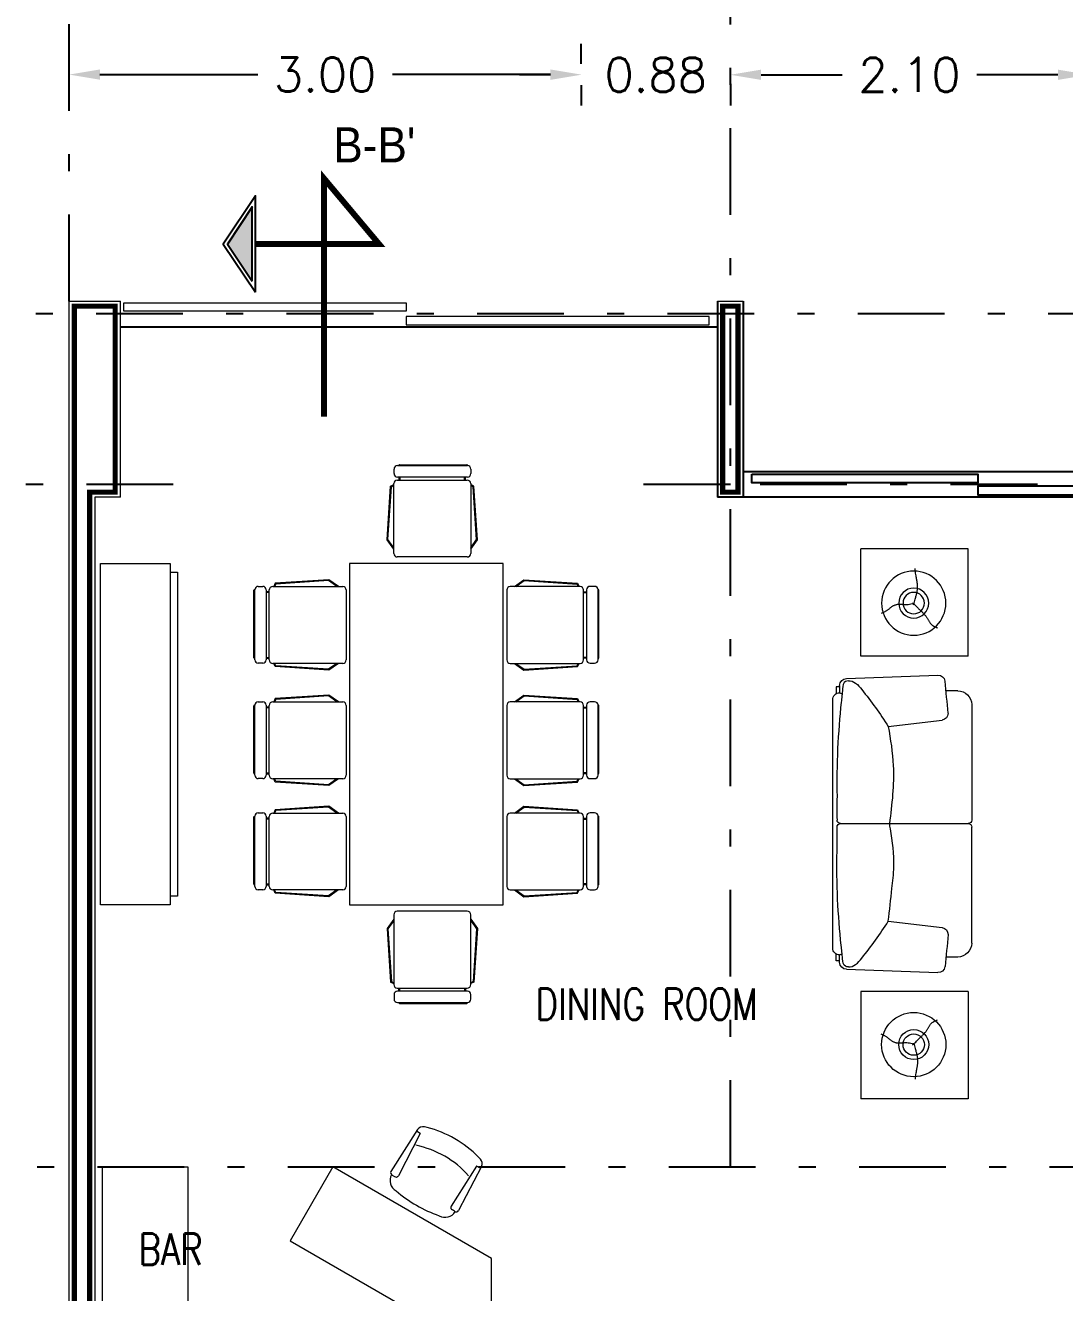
# Model space of a CAD drawing. Header units: millimetres. Extents: x 246.6 to 325.5, y -2 to 41.7.
# Drawn here: x 254.14 to 260.23, y 29.24 to 36.66 of the extents above; entities that cross this region are included whole.
import ezdxf

# ---------------------------------------------------------------- set-up
doc = ezdxf.new("R2010")
doc.units = ezdxf.units.MM
doc.header["$LTSCALE"] = 0.05
doc.header["$PDMODE"] = 35
doc.linetypes.add('DASHDOT', pattern=[25.399999999999995, 12.7, -6.349999999999998, 0, -6.349999999999998])
for name, color, linetype in [('Cancel_1', 163, 'Continuous'), ('EJES', 1, 'DASHDOT'), ('LINEAS', 9, 'Continuous'), ('muro', 7, 'Continuous')]:
    doc.layers.add(name, color=color, linetype=linetype)
for name, color, linetype, lineweight in [('CORTES', 4, 'Continuous', 18), ('MUEBLES', 175, 'Continuous', 13), ('MUROS', 7, 'Continuous', 18)]:
    doc.layers.add(name, color=color, linetype=linetype, lineweight=lineweight)
doc.styles.add('ROMANS', font='romans.shx', dxfattribs={"height": 0.2})
doc.styles.get("Standard").update_dxf_attribs({"font": 'arial.ttf'})
doc.dimstyles.get("Standard").update_dxf_attribs({"dimtxt": 0.2, "dimasz": 0.18, "dimexe": 0.18, "dimexo": 0.0625, "dimgap": 0.09, "dimtad": 0, "dimtih": 1, "dimtoh": 1, "dimzin": 0, "dimdsep": 46, "dimtxsty": 'ROMANS', "dimcen": 0.09, "dimclrd": 3, "dimclrt": 256, "dimadec": 0, "dimazin": 0, "dimtfac": 1, "dimtofl": 0, "dimtmove": 0, "dimatfit": 3, "dimfxl": 0, "dimtolj": 1, "dimtzin": 0, "dimarcsym": 0})

# ---------------------------------------------------------------- blocks, each defined once
blk = doc.blocks.new('PLANTA BAJA$0$12LMP14')
for p, q in [((-0.5642848458628578, 5.328423949249554), (-0.5230410539115838, 5.541403460932997)), ((-0.5230410539115838, 5.541403460932997), (-0.4797556011981215, 5.769174556626239)), ((-0.4797556011981215, 5.769174556626239), (-0.4356456547284325, 6.015362066309535)), ((-0.4356456547284325, 6.015362066309535), (-0.3919283816030656, 6.283590819934032)), ((-0.3919283816030656, 6.283590819934032), (-0.3498209488243447, 6.577485647490902)), ((-0.3498209488243447, 6.577485647490902), (-0.3105405234600767, 6.900671378947662)), ((-0.3105405234600767, 6.900671378947662), (-0.2753042725162231, 7.25677284430094)), ((-0.8082205662394699, 3.335008347190523), (-0.8065567461417231, 3.481907862125808)), ((-0.8058417023021321, 3.189992677987902), (-0.8082205662394699, 3.335008347190523)), ((-0.8065567461417231, 3.481907862125808), (-0.8010685086264857, 3.630737234963817)), ((-0.7992018875338545, 3.046814842489766), (-0.8058417023021321, 3.189992677987902)), ((-0.8010685086264857, 3.630737234963817), (-0.7919741204168532, 3.781542477801849)), ((-0.7880828553206812, 2.905428828526055), (-0.7992018875338545, 3.046814842489766)), ((-0.7919741204168532, 3.781542477801849), (-0.7794918481777131, 3.934369602742663)), ((-0.7722663389467926, 2.765788624017659), (-0.7880828553206812, 2.905428828526055)), ((-0.7794918481777131, 3.934369602742663), (-0.7638017222816416, 4.089446512807627)), ((-0.7516565274636378, 2.627627081219543), (-0.7722663389467926, 2.765788624017659)), ((-0.7638017222816416, 4.089446512807627), (-0.7449308277646196, 4.247728674530662)), ((-0.7449308277646196, 4.247728674530662), (-0.7228680132939191, 4.410353445449799)), ((-0.7228680132939191, 4.410353445449799), (-0.697602127565915, 4.578458183019392)), ((-0.697602127565915, 4.578458183019392), (-0.6691220192660694, 4.753180244695614)), ((-0.6691220192660694, 4.753180244695614), (-0.6374165370907577, 4.935656987976472)), ((-0.6374165370907577, 4.935656987976472), (-0.6024745297327172, 5.127025770334512)), ((-0.6024745297327172, 5.127025770334512), (-0.5642848458628578, 5.328423949249554)), ((-0.7266474327734614, 2.489792510077677), (-0.7516565274636378, 2.627627081219543)), ((-0.6977555224839307, 2.350912084913944), (-0.7266474327734614, 2.489792510077677)), ((-0.6654972643191286, 2.209612979993835), (-0.6977555224839307, 2.350912084913944)), ((-0.6303891258503427, 2.064522369671976), (-0.6654972643191286, 2.209612979993835)), ((-0.5929475747507241, 1.914267428241146), (-0.6303891258503427, 2.064522369671976)), ((-0.5536890786752338, 1.757475330008674), (-0.5929475747507241, 1.914267428241146)), ((-0.5131301052388153, 1.592773249321908), (-0.5536890786752338, 1.757475330008674)), ((-0.471309364798799, 1.418440788032967), (-0.5131301052388153, 1.592773249321908)), ((-0.4263545386238548, 1.231367258200407), (-0.471309364798799, 1.418440788032967)), ((-0.3759155506159004, 1.02809439950397), (-0.4263545386238548, 1.231367258200407)), ((-0.3176423246914055, 0.80516395160339), (-0.3759155506159004, 1.02809439950397)), ((-0.2491847848432371, 0.5591176541456662), (-0.3176423246914055, 0.80516395160339)), ((-0.1681928550024168, 0.2864972467305051), (-0.2491847848432371, 0.5591176541456662)), ((-0.0723164590672241, -0.0161555309168762), (-0.1681928550024168, 0.2864972467305051)), ((0.2489759623567807, 0.0646355271437642), (-0.0100757824329776, -0.1591864542442636)), ((-2.443855747722409, -2.616299084313141), (-2.520508122226601, -2.716153542254687)), ((-2.365641511605645, -2.518452398375302), (-2.443855747722409, -2.616299084313141)), ((-2.285530952911358, -2.422278993464715), (-2.365641511605645, -2.518452398375302)), ((-2.203189610769186, -2.327444378715881), (-2.285530952911358, -2.422278993464715)), ((-2.118283024294214, -2.233614063236018), (-2.203189610769186, -2.327444378715881)), ((-2.030476732601528, -2.140453556150532), (-2.118283024294214, -2.233614063236018)), ((-1.939436274824402, -2.04762836656846), (-2.030476732601528, -2.140453556150532)), ((-1.844929419916297, -1.954738920319869), (-1.939436274824402, -2.04762836656846)), ((-1.747132856329699, -1.861125310169882), (-1.844929419916297, -1.954738920319869)), ((-1.646325502362742, -1.766062545582826), (-1.747132856329699, -1.861125310169882)), ((-1.542786276346305, -1.668825636086694), (-1.646325502362742, -1.766062545582826)), ((-1.436794096585799, -1.568689591136717), (-1.542786276346305, -1.668825636086694)), ((-1.328627881379361, -1.464929420215412), (-1.436794096585799, -1.568689591136717)), ((-1.218566549046954, -1.356820132823486), (-1.328627881379361, -1.464929420215412)), ((-1.106889017934008, -1.243636738479835), (-1.218566549046954, -1.356820132823486)), ((-0.993019261455629, -1.124394210693935), (-1.106889017934008, -1.243636738479835)), ((-0.8729614735566428, -0.9970673792722664), (-0.993019261455629, -1.124394210693935)), ((-0.7418649034152623, -0.8593710381592246), (-0.8729614735566428, -0.9970673792722664)), ((-0.5948788001478534, -0.7090199812228093), (-0.7418649034152623, -0.8593710381592246)), ((-0.4271524127907469, -0.5437290023110108), (-0.5948788001478534, -0.7090199812228093)), ((-0.2338349905403447, -0.3612128953827778), (-0.4271524127907469, -0.5437290023110108)), ((-0.0100757824329776, -0.1591864542442636), (-0.2338349905403447, -0.3612128953827778)), ((-0.0936023582871712, -0.0494977630914946), (0.2749460906343302, -0.1613673567517253)), ((0.0407944789913017, -0.3522989392040472), (-0.0723164590672241, -0.0161555309168762)), ((0.2749460906343302, -0.1613673567517253), (0.6116471965542587, -0.2427285257454059)), ((0.6116471965542587, -0.2427285257454059), (0.9194573873537591, -0.2978755798303609)), ((0.9194573873537591, -0.2978755798303609), (1.201333090848493, -0.3311028288135276)), ((1.201333090848493, -0.3311028288135276), (1.460230734912329, -0.3467045824982051)), ((1.460230734912329, -0.3467045824982051), (1.699106747342739, -0.3489751507022447)), ((1.699106747342739, -0.3489751507022447), (1.920917555995401, -0.3422088432071177)), ((1.920917555995401, -0.3422088432071177), (2.128619588725996, -0.3306999698088475)), ((2.128619588725996, -0.3306999698088475), (2.324815971103816, -0.3182037241658691)), ((2.324815971103816, -0.3182037241658691), (2.51069661981819, -0.3063188352043653)), ((2.51069661981819, -0.3063188352043653), (2.687098149341181, -0.296104915707474)), ((2.687098149341181, -0.296104915707474), (2.854857174086646, -0.2886215784401429)), ((2.854857174086646, -0.2886215784401429), (3.014810308566666, -0.284928436152768)), ((3.014810308566666, -0.284928436152768), (3.167794167184183, -0.2860851016375818)), ((3.167794167184183, -0.2860851016375818), (3.314645364400348, -0.2931511876722652)), ((3.314645364400348, -0.2931511876722652), (3.456200514687225, -0.3071863069981191)), ((3.456200514687225, -0.3071863069981191), (3.593175371297546, -0.3289805420972698)), ((3.593175371297546, -0.3289805420972698), (3.725802242843201, -0.3582458541604865)), ((3.725802242843201, -0.3582458541604865), (3.854192576764035, -0.3944246740393282)), ((3.854192576764035, -0.3944246740393282), (3.97845782044169, -0.4369594326581137)), ((3.97845782044169, -0.4369594326581137), (4.098709421352397, -0.485292560839298)), ((4.098709421352397, -0.485292560839298), (4.215058826859603, -0.5388664895399417)), ((4.215058826859603, -0.5388664895399417), (4.327617484432267, -0.5971236495661288)), ((4.327617484432267, -0.5971236495661288), (4.436496841502957, -0.6595064718185313)), ((4.436496841502957, -0.6595064718185313), (4.54188268256621, -0.725457398686558)), ((4.54188268256621, -0.725457398686558), (4.644258140520832, -0.7944189186891891)), ((4.644258140520832, -0.7944189186891891), (4.744180685414904, -0.8658335317686578)), ((4.744180685414904, -0.8658335317686578), (4.842207787180086, -0.9391437379636044)), ((4.842207787180086, -0.9391437379636044), (4.938896915886289, -1.013792037234452)), ((4.938896915886289, -1.013792037234452), (5.034805541487003, -1.089220929599832)), ((5.034805541487003, -1.089220929599832), (5.130491134023031, -1.164872915054729)), ((5.130491134023031, -1.164872915054729), (5.226511163462419, -1.240190493605041)), ((5.226511163462419, -1.240190493605041), (5.323497490135196, -1.314764875758555)), ((5.323497490135196, -1.314764875758555), (5.42237953573931, -1.388782114087007)), ((5.42237953573931, -1.388782114087007), (5.524161112334695, -1.462576971644011)), ((5.524161112334695, -1.462576971644011), (5.629846031883062, -1.536484211530478)), ((5.629846031883062, -1.536484211530478), (5.740438106404326, -1.610838596850953)), ((5.740438106404326, -1.610838596850953), (5.856941147922043, -1.685974890693614)), ((5.856941147922043, -1.685974890693614), (5.980358968430664, -1.762227856146637)), ((5.980358968430664, -1.762227856146637), (6.111695379971933, -1.839932256272732)), ((6.111695379971933, -1.839932256272732), (6.251418750893206, -1.918962602489045)), ((6.251418750893206, -1.918962602489045), (6.397855674596938, -1.997352399641386)), ((6.397855674596938, -1.997352399641386), (6.548797300863953, -2.072674900902711)), ((6.548797300863953, -2.072674900902711), (6.702034779482346, -2.142503359422335)), ((6.702034779482346, -2.142503359422335), (6.855359260218393, -2.204411028333197)), ((-4.76912902094773, -5.116437495886202), (-4.974417733097652, -5.216203590793156)), ((-4.570404153229902, -5.019082110722592), (-4.76912902094773, -5.116437495886202)), ((-4.38067772101931, -4.922762363647052), (-4.570404153229902, -5.019082110722592)), ((-4.202384315485688, -4.826103183082523), (-4.38067772101931, -4.922762363647052)), ((-4.037958527664159, -4.727729497320978), (-4.202384315485688, -4.826103183082523)), ((-3.889834948669886, -4.626266234743525), (-4.037958527664159, -4.727729497320978)), ((-3.759633467852836, -4.520679106042733), (-3.889834948669886, -4.626266234743525)), ((-3.645715167331218, -4.411296951142503), (-3.759633467852836, -4.520679106042733)), ((-3.545626427523529, -4.298789392343679), (-3.645715167331218, -4.411296951142503)), ((-3.456913628790061, -4.183826051910727), (-3.545626427523529, -4.298789392343679)), ((-3.377123151498381, -4.067076552126308), (-3.456913628790061, -4.183826051910727)), ((-3.303801376045157, -3.949210515265804), (-3.377123151498381, -4.067076552126308)), ((-3.234494682797958, -3.830897563606413), (-3.303801376045157, -3.949210515265804)), ((-3.166749452124349, -3.712807319416242), (-3.234494682797958, -3.830897563606413)), ((-3.098520984716742, -3.595534976762792), (-3.166749452124349, -3.712807319416242)), ((-3.029400262432318, -3.47937801687658), (-3.098520984716742, -3.595534976762792)), ((-2.959387187369429, -3.364559492702028), (-3.029400262432318, -3.47937801687658)), ((-2.888481661728292, -3.251302457307247), (-2.959387187369429, -3.364559492702028)), ((-2.816683587599982, -3.139829963616648), (-2.888481661728292, -3.251302457307247)), ((-2.743992867181076, -3.030365064680154), (-2.816683587599982, -3.139829963616648)), ((-2.670409402559016, -2.923130813467651), (-2.743992867181076, -3.030365064680154)), ((-2.595933095930377, -2.818350262990862), (-2.670409402559016, -2.923130813467651)), ((-2.520508122226601, -2.716153542254687), (-2.595933095930377, -2.818350262990862))]:
    blk.add_line(p, q)
for radius in [6.752954048137313, 3.151378555797412, 2.250984682712438]:
    blk.add_circle((0, 0), radius)
blk = doc.blocks.new('PLANTA BAJA$0$A$C455B1B56')
for p, q in [((-9.00000000001e-05, 0.0009415660265797), (-0.0006803378620739, 0.0009632696244500002)), ((-0.0008099999999999, 0.0008621290753598), (-0.0007335931471362, 0.0008621290753598)), ((-4.50000000005e-05, 0.0008488965038747), (-6.11162312393e-05, 0.0008414850994541)), ((-4.50000000005e-05, 0.0008965660265796), (-4.50000000005e-05, 0.0008488965038747)), ((-4.50000000005e-05, 0.0008869116788223), (-2.19156385042e-05, 0.0008869116788223)), ((-2.19156385042e-05, 0.0008869116788223), (-2.19156385042e-05, 0.0008425243727561)), ((-0.0009000000000001, 0.0007721290753597), (-0.0009000000000001, 2.42649252154e-05)), ((0, -0.0008038965038746), (-5e-16, 0.0008038965038746)), ((-0.0003600000000001, 0.0006310660265797), (-0.0007088411378239999, 0.0006716289495824)), ((-5.04292293217e-05, 1.7649252155e-06), (-0.0008775000000001, 1.7649252154e-06)), ((-5.04292293217e-05, 1.7649252155e-06), (-0.0008775000000001, 1.7649252154e-06)), ((-0.0009000000000001, -0.0007721290753597), (-0.0009000000000001, -2.07350747846e-05)), ((-0.0003600000000001, -0.0006310660265795), (-0.0007088411378239999, -0.0006716289495823)), ((-0.0008099999999999, -0.0008621290753596), (-0.0007335931471362, -0.0008621290753596)), ((-4.50000000005e-05, -0.0008488965038746), (-6.11162312393e-05, -0.000841485099454)), ((-4.50000000005e-05, -0.0008965660265796), (-4.50000000005e-05, -0.0008488965038746)), ((-4.50000000005e-05, -0.0008869116788222), (-2.19156385042e-05, -0.0008869116788222)), ((-2.19156385042e-05, -0.0008869116788222), (-2.19156385042e-05, -0.0008425243727559)), ((-9.00000000001e-05, -0.0009415660265796), (-0.0006803378620739, -0.0009632696244499))]:
    blk.add_line(p, q)
for centre, radius, start, end in [((-0.0006823668916277, 0.000918329313865), 4.5e-05, 87.41488363448352, 172.1197203539387), ((-9.00000000001e-05, 0.0008965660265796), 4.5e-05, 0, 90), ((-0.0008099999999999, 0.0007721290753598), 9e-05, 90, 180), ((-4.50000000005e-05, 0.0008038965038746), 4.5e-05, 0, 90.00000000010418), ((-0.0007020000000007, 0.0007161366655092), 4.5e-05, 180, 261.2616386416201), ((-0.0008775000000001, 2.42649252154e-05), 2.25e-05, 180, 270), ((-0.0008775000000001, -2.07350747846e-05), 2.25e-05, 90, 180), ((-5.04292293217e-05, 2.42649252156e-05), 2.25e-05, 270, 0), ((-5.04292293217e-05, -2.07350747846e-05), 2.25e-05, 0, 90), ((-0.0007020000000007, -0.0007161366655092), 4.5e-05, 98.73836135837988, 180), ((-0.0008099999999999, -0.0007721290753597), 9e-05, 180, 270), ((-4.50000000005e-05, -0.0008038965038746), 4.5e-05, 269.9999999998437, 0), ((-9.00000000001e-05, -0.0008965660265796), 4.5e-05, 270, 0), ((-0.0006823668916277, -0.0009183293138649), 4.5e-05, 187.8802796460612, 272.5851163654643)]:
    blk.add_arc(centre, radius, start, end)
for points in [[(-0.0007470000000003, 0.0007161366655093), (-0.0007412340400128, 0.0007856793290205), (-0.0007344308343186, 0.0008551280642554), (-0.0007272706482772, 0.0009245444729659)], [(-0.0007470000000003, -0.0007161366655092), (-0.0007412340400128, -0.0007856793290204), (-0.0007344308343186, -0.0008551280642553), (-0.0007272706482772, -0.0009245444729657)]]:
    blk.add_open_spline(points, degree=3)
for points, start_tangent, end_tangent in [([(-0.0001012396684769, 0.0009256368085425), (-0.0001487047391024, 0.0009108020604249), (-0.0001885321975374, 0.0008695524341582), (-0.0003600000000001, 0.0006310660265797)], (-0.9819216416401041, 0.1892878487352077), (-0.5452682623571597, -0.8382616071764255)), ([(-0.0001012396684769, -0.0009256368085424), (-0.0001487047391024, -0.0009108020604249), (-0.0001885321975374, -0.0008695524341581), (-0.0003600000000001, -0.0006310660265795)], (-0.9819216416401028, -0.1892878487352147), (-0.5452682623571654, 0.8382616071764218))]:
    blk.add_spline(points, degree=3, dxfattribs=dict(start_tangent=start_tangent, end_tangent=end_tangent))
for points, knots in [([(-0.0001012396684769, 0.0009256368085425), (-9.49307704955e-05, 0.0009255383977742), (-6.89514926512e-05, 0.0009229946871912), (-6.30942274502e-05, 0.0008568528318364), (-4.73770224276e-05, 0.0007231234951028), (-2.79853511079e-05, 0.0004817989939542), (-2.67846732359e-05, 0.0002795681972325), (-2.80022226439e-05, 0.0001765660265797)], [0, 0, 0, 0, 0.0210322182526563, 0.078022051083082, 0.1753407781193339, 0.5095124623466551, 0.8544447139276069, 0.8544447139276069, 0.8544447139276069, 0.8544447139276069]), ([(-2.80022226439e-05, 0.0001765660265796), (-2.75744976889e-05, 0.0001257934242761), (-2.71448107096e-05, 7.47879220845e-05), (-2.79364332268e-05, 2.37992790512e-05), (-2.79400732284e-05, 2.35664564943e-05)], [0, 0, 0, 0, 0.1692234653953033, 0.1699997133004617, 0.1699997133004617, 0.1699997133004617, 0.1699997133004617]), ([(-0.0003600000000001, -0.0006310660265795), (-0.0003678507261784, -0.0005599440340919), (-0.0003807793525102, -0.0004428198797204), (-0.0004045494748752, -0.0002429137786378), (-0.0003858628562011, -0.0001022762826744), (-0.0003697213249789, -9.4075393525e-06), (-0.0003679173025812, 1.7649252155e-06)], [0, 0, 0, 0, 0.2386866612150919, 0.3930707278682257, 0.6691134723331879, 0.7068239542657526, 0.7068239542657526, 0.7068239542657526, 0.7068239542657526]), ([(-2.80022226439e-05, -0.0001765660265794), (-2.79634689564e-05, -0.0001246223775938), (-2.79247147823e-05, -7.26780766799e-05), (-2.79292294354e-05, -2.07337709278e-05), (-2.79292294922e-05, -2.07331189994e-05)], [0, 0, 0, 0, 0.1731455209892441, 0.1731476940840526, 0.1731476940840526, 0.1731476940840526, 0.1731476940840526]), ([(-0.0001012396684769, -0.0009256368085424), (-9.49307704955e-05, -0.0009255383977739999), (-6.89514926512e-05, -0.0009229946871911), (-6.30942274502e-05, -0.0008568528318364), (-4.73770224276e-05, -0.0007231234951028), (-2.79853511079e-05, -0.000481798993954), (-2.67846732359e-05, -0.0002795681972324), (-2.80022226439e-05, -0.0001765660265795)], [0, 0, 0, 0, 0.0210322182526563, 0.078022051083082, 0.1753407781193339, 0.5095124623466551, 0.8544447139276069, 0.8544447139276069, 0.8544447139276069, 0.8544447139276069])]:
    blk.add_open_spline(points, degree=3, knots=knots)
at = {"end_tangent": (0.2789052607540443, -0.9603186218769886)}
blk.add_spline([(-0.0003600000000001, 0.0006310660265797), (-0.0003922771910402, 0.0003772574200548), (-0.0003679173025812, 1.7649252155e-06)], degree=3, dxfattribs=at)
blk = doc.blocks.new('*D52')
at = {"color": 0, "lineweight": -2, "transparency": 16777216}
for p, q in [((260.3690765906415, 35.56352827716703), (260.3690765906415, 36.55421080390575)), ((258.2690765906426, 36.32155328953621), (258.2690765906426, 36.19421080390575))]:
    blk.add_line(p, q, dxfattribs=at)
at = {"color": 3, "lineweight": -2, "transparency": 16777216}
for p, q in [((258.4490765906426, 36.37421080390575), (258.9243146858802, 36.37421080390575)), ((260.1890765906415, 36.37421080390575), (259.7138384954039, 36.37421080390575))]:
    blk.add_line(p, q, dxfattribs=at)
at = {"color": 3, "transparency": 16777216}
for points in [[(258.4490765906426, 36.40421080390574), (258.4490765906426, 36.34421080390575), (258.2690765906426, 36.37421080390575)], [(260.1890765906415, 36.40421080390574), (260.1890765906415, 36.34421080390575), (260.3690765906415, 36.37421080390575)]]:
    blk.add_solid(points, dxfattribs=at)
at = {"layer": 'DEFPOINTS', "color": 0, "transparency": 16777216}
for p in [(258.2690765906426, 36.38405328953621), (260.3690765906415, 36.37421080390575), (260.3690765906415, 35.50102827716703)]:
    blk.add_point(p, dxfattribs=at)
at = {"transparency": 16777216, "insert": (259.319076590642, 36.37421080390575), "char_height": 0.2, "attachment_point": 5, "style": 'ROMANS'}
blk.add_mtext('\\A1;2.10', dxfattribs=at)
blk = doc.blocks.new('COM08')
at = {"layer": 'MUEBLES'}
for p, q in [((0.3135276965701337, 2.376010428094616), (0.3135276965701337, 2.402864722876131)), ((0.3335276965705702, 2.422864722876569), (0.7440459449032347, 2.422864722876569)), ((0.3424750262244629, 2.422864722876569), (0.3424750262244629, 2.424864722876975)), ((0.3454750262250741, 2.427864722877586), (0.7410459449026235, 2.427864722877586)), ((0.7440459449032347, 2.424864722876975), (0.7440459449032347, 2.422864722876569)), ((0.7640459449036712, 2.402864722876131), (0.7640459449036712, 2.376010428094616)), ((0.2727859981211509, 1.988600859548625), (0.2934618548867434, 2.303008282272514)), ((0.2934618548867434, 2.303008282272514), (0.3128503314371187, 2.311942551215054)), ((0.2982558915397817, 2.299712074592264), (0.3128503314371187, 2.306437236867225)), ((0.3128503314371187, 1.907784877609685), (0.3128503314371187, 2.31778487760954)), ((0.3328503314339173, 2.337784877609976), (0.7428503314337718, 2.337784877609976)), ((0.7440459449032347, 2.35601042809418), (0.3335276965705702, 2.35601042809418)), ((0.3424750262244629, 2.35601042809418), (0.3424750262244629, 2.337784877609976)), ((0.3474750262254815, 2.35601042809418), (0.3474750262254815, 2.337784877609976)), ((0.7274479594968284, 2.337784877609976), (0.7274479594968284, 2.35601042809418)), ((0.7324479594978471, 2.337784877609976), (0.7324479594978471, 2.35601042809418)), ((0.7628503314342084, 2.31778487760954), (0.7628503314342084, 1.907784877609685)), ((0.7822388079845837, 2.303008282272514), (0.7628503314342084, 2.311942551215054)), ((0.7774447713279073, 2.299712074592264), (0.7628503314342084, 2.306437236867225)), ((0.8029146647501761, 1.988600859548625), (0.7822388079845837, 2.303008282272514)), ((0.2778934848362837, 1.990071130337184), (0.2982558915397817, 2.299712074592264)), ((0.7978071780350433, 1.990071130337184), (0.7774447713279073, 2.299712074592264)), ((0.3128503314371187, 1.933215559750408), (0.2727859981211509, 1.988600859548625)), ((0.3128503314371187, 1.941746466763163), (0.2778934848362837, 1.990071130337184)), ((0.7628503314342084, 1.941746466763163), (0.7978071780350433, 1.990071130337184)), ((0.7628503314342084, 1.933215559750408), (0.8029146647501761, 1.988600859548625)), ((0.7428503314337718, 1.887784877609249), (0.3328503314339173, 1.887784877609249)), ((0.953480130797658, 1.849141045867547), (0.0534801307976522, 1.849141045867547)), ((0.0534801307976522, 1.849141045867547), (0.0534801307976522, -0.1508589541324525)), ((0.953480130797658, -0.1508589541324525), (0.953480130797658, 1.849141045867547)), ((-0.4824842046284062, 1.715215162706556), (-0.4556299098468913, 1.715215162706556)), ((-0.3974043593618148, 1.714019549237093), (0.0125956406380397, 1.714019549237093)), ((-0.3826277640247895, 1.733408025787468), (-0.3915620329673288, 1.714019549237093)), ((-0.379331556344539, 1.728613989130792), (-0.3860567186194998, 1.714019549237093)), ((-0.0682203413009006, 1.754083882553061), (-0.3826277640247895, 1.733408025787468)), ((-0.0696906120894596, 1.748976395837928), (-0.379331556344539, 1.728613989130792)), ((-0.0213659485154381, 1.714019549237093), (-0.0696906120894596, 1.748976395837928)), ((-0.012835041502683, 1.714019549237093), (-0.0682203413009006, 1.754083882553061)), ((1.404364620957153, 1.714019549237093), (0.9943646209572988, 1.714019549237093)), ((1.019795303098021, 1.714019549237093), (1.075180602896239, 1.754083882553061)), ((1.028326210110776, 1.714019549237093), (1.076650873684798, 1.748976395837928)), ((1.075180602896239, 1.754083882553061), (1.389588025620128, 1.733408025787468)), ((1.076650873684798, 1.748976395837928), (1.386291817939877, 1.728613989130792)), ((1.386291817939877, 1.728613989130792), (1.393016980214838, 1.714019549237093)), ((1.389588025620128, 1.733408025787468), (1.398522294562667, 1.714019549237093)), ((1.489444466223744, 1.715215162706556), (1.462590171442229, 1.715215162706556)), ((-0.5074842046298614, 1.296644244027959), (-0.5074842046298614, 1.692215162705508)), ((-0.5044842046292503, 1.695215162706119), (-0.5024842046288427, 1.695215162706119)), ((-0.5024842046288427, 1.284696914373455), (-0.5024842046288427, 1.695215162706119)), ((-0.4356299098464547, 1.695215162706119), (-0.4356299098464547, 1.284696914373455)), ((-0.4174043593622514, 1.683617177300732), (-0.4356299098464547, 1.683617177300732)), ((-0.4174043593622514, 1.678617177299713), (-0.4356299098464547, 1.678617177299713)), ((-0.4174043593622514, 1.284019549236802), (-0.4174043593622514, 1.694019549236656)), ((0.0325956406384762, 1.694019549236656), (0.0325956406384762, 1.284019549236802)), ((0.9743646209568624, 1.694019549236656), (0.9743646209568624, 1.284019549236802)), ((1.424364620957589, 1.284019549236802), (1.424364620957589, 1.694019549236656)), ((1.424364620957589, 1.683617177300732), (1.442590171441793, 1.683617177300732)), ((1.424364620957589, 1.678617177299713), (1.442590171441793, 1.678617177299713)), ((1.442590171441793, 1.695215162706119), (1.442590171441793, 1.284696914373455)), ((1.509444466224181, 1.284696914373455), (1.509444466224181, 1.695215162706119)), ((1.511444466224588, 1.695215162706119), (1.509444466224181, 1.695215162706119)), ((1.514444466225199, 1.296644244027959), (1.514444466225199, 1.692215162705508)), ((-0.5024842046288427, 1.293644244027348), (-0.5044842046292503, 1.293644244027348)), ((-0.4556299098468913, 1.264696914373018), (-0.4824842046284062, 1.264696914373018)), ((-0.4356299098464547, 1.298644244028366), (-0.4174043593622514, 1.298644244028366)), ((-0.4356299098464547, 1.293644244027348), (-0.4174043593622514, 1.293644244027348)), ((0.0125956406380397, 1.264019549240003), (-0.3974043593618148, 1.264019549240003)), ((-0.3826277640247895, 1.244631072689628), (-0.3915620329673288, 1.264019549240003)), ((-0.379331556344539, 1.249425109342666), (-0.3860567186194998, 1.264019549240003)), ((-0.0213659485154381, 1.264019549240003), (-0.0696906120894596, 1.229062702639168)), ((-0.012835041502683, 1.264019549240003), (-0.0682203413009006, 1.223955215924036)), ((0.9943646209572988, 1.264019549240003), (1.404364620957153, 1.264019549240003)), ((1.019795303098021, 1.264019549240003), (1.075180602896239, 1.223955215924036)), ((1.028326210110776, 1.264019549240003), (1.076650873684798, 1.229062702639168)), ((1.386291817939877, 1.249425109342666), (1.393016980214838, 1.264019549240003)), ((1.389588025620128, 1.244631072689628), (1.398522294562667, 1.264019549240003)), ((1.442590171441793, 1.298644244028366), (1.424364620957589, 1.298644244028366)), ((1.442590171441793, 1.293644244027348), (1.424364620957589, 1.293644244027348)), ((1.462590171442229, 1.264696914373018), (1.489444466223744, 1.264696914373018)), ((1.509444466224181, 1.293644244027348), (1.511444466224588, 1.293644244027348)), ((-0.0682203413009006, 1.223955215924036), (-0.3826277640247895, 1.244631072689628)), ((-0.0696906120894596, 1.229062702639168), (-0.379331556344539, 1.249425109342666)), ((1.075180602896239, 1.223955215924036), (1.389588025620128, 1.244631072689628)), ((1.076650873684798, 1.229062702639168), (1.386291817939877, 1.249425109342666)), ((-0.3826277640247895, 1.057090268251428), (-0.3915620329673288, 1.037701791701053)), ((-0.379331556344539, 1.052296231594752), (-0.3860567186194998, 1.037701791701053)), ((-0.0682203413009006, 1.077766125017021), (-0.3826277640247895, 1.057090268251428)), ((-0.0696906120894596, 1.072658638301888), (-0.379331556344539, 1.052296231594752)), ((-0.0213659485154381, 1.037701791701053), (-0.0696906120894596, 1.072658638301888)), ((-0.012835041502683, 1.037701791701053), (-0.0682203413009006, 1.077766125017021)), ((1.019795303098021, 1.037701791701053), (1.075180602896239, 1.077766125017021)), ((1.028326210110776, 1.037701791701053), (1.076650873684798, 1.072658638301888)), ((1.075180602896239, 1.077766125017021), (1.389588025620128, 1.057090268251428)), ((1.076650873684798, 1.072658638301888), (1.386291817939877, 1.052296231594752)), ((1.386291817939877, 1.052296231594752), (1.393016980214838, 1.037701791701053)), ((1.389588025620128, 1.057090268251428), (1.398522294562667, 1.037701791701053)), ((-0.5074842046298614, 0.6203264864919192), (-0.5074842046298614, 1.015897405169468)), ((-0.5044842046292503, 1.018897405170079), (-0.5024842046288427, 1.018897405170079)), ((-0.5024842046288427, 0.6083791568374153), (-0.5024842046288427, 1.018897405170079)), ((-0.4824842046284062, 1.038897405170516), (-0.4556299098468913, 1.038897405170516)), ((-0.4356299098464547, 1.018897405170079), (-0.4356299098464547, 0.6083791568374153)), ((-0.4174043593622514, 1.007299419764692), (-0.4356299098464547, 1.007299419764692)), ((-0.4174043593622514, 1.002299419763673), (-0.4356299098464547, 1.002299419763673)), ((-0.4174043593622514, 0.6077017917007624), (-0.4174043593622514, 1.017701791700616)), ((-0.3974043593618148, 1.037701791701053), (0.0125956406380397, 1.037701791701053)), ((0.0325956406384762, 1.017701791700616), (0.0325956406384762, 0.6077017917007624)), ((0.9743646209568624, 1.017701791700616), (0.9743646209568624, 0.6077017917007624)), ((1.404364620957153, 1.037701791701053), (0.9943646209572988, 1.037701791701053)), ((1.424364620957589, 0.6077017917007624), (1.424364620957589, 1.017701791700616)), ((1.424364620957589, 1.007299419764692), (1.442590171441793, 1.007299419764692)), ((1.424364620957589, 1.002299419763673), (1.442590171441793, 1.002299419763673)), ((1.442590171441793, 1.018897405170079), (1.442590171441793, 0.6083791568374153)), ((1.489444466223744, 1.038897405170516), (1.462590171442229, 1.038897405170516)), ((1.509444466224181, 0.6083791568374153), (1.509444466224181, 1.018897405170079)), ((1.511444466224588, 1.018897405170079), (1.509444466224181, 1.018897405170079)), ((1.514444466225199, 0.6203264864919192), (1.514444466225199, 1.015897405169468)), ((-0.5024842046288427, 0.617326486491308), (-0.5044842046292503, 0.617326486491308)), ((-0.4356299098464547, 0.6223264864923266), (-0.4174043593622514, 0.6223264864923266)), ((-0.4356299098464547, 0.617326486491308), (-0.4174043593622514, 0.617326486491308)), ((1.442590171441793, 0.6223264864923266), (1.424364620957589, 0.6223264864923266)), ((1.442590171441793, 0.617326486491308), (1.424364620957589, 0.617326486491308)), ((1.509444466224181, 0.617326486491308), (1.511444466224588, 0.617326486491308)), ((-0.4556299098468913, 0.5883791568369788), (-0.4824842046284062, 0.5883791568369788)), ((0.0125956406380397, 0.5877017917039637), (-0.3974043593618148, 0.5877017917039637)), ((-0.3826277640247895, 0.5683133151535884), (-0.3915620329673288, 0.5877017917039637)), ((-0.379331556344539, 0.5731073518066268), (-0.3860567186194998, 0.5877017917039637)), ((-0.0682203413009006, 0.547637458387996), (-0.3826277640247895, 0.5683133151535884)), ((-0.0696906120894596, 0.5527449451031288), (-0.379331556344539, 0.5731073518066268)), ((-0.0213659485154381, 0.5877017917039637), (-0.0696906120894596, 0.5527449451031288)), ((-0.012835041502683, 0.5877017917039637), (-0.0682203413009006, 0.547637458387996)), ((0.9943646209572988, 0.5877017917039637), (1.404364620957153, 0.5877017917039637)), ((1.019795303098021, 0.5877017917039637), (1.075180602896239, 0.547637458387996)), ((1.028326210110776, 0.5877017917039637), (1.076650873684798, 0.5527449451031288)), ((1.075180602896239, 0.547637458387996), (1.389588025620128, 0.5683133151535884)), ((1.076650873684798, 0.5527449451031288), (1.386291817939877, 0.5731073518066268)), ((1.386291817939877, 0.5731073518066268), (1.393016980214838, 0.5877017917039637)), ((1.389588025620128, 0.5683133151535884), (1.398522294562667, 0.5877017917039637)), ((1.462590171442229, 0.5883791568369788), (1.489444466223744, 0.5883791568369788)), ((-0.4824842046284062, 0.3873986479110343), (-0.4556299098468913, 0.3873986479110343)), ((-0.3974043593618148, 0.3862030344415714), (0.0125956406380397, 0.3862030344415714)), ((-0.3826277640247895, 0.4055915109919468), (-0.3915620329673288, 0.3862030344415714)), ((-0.379331556344539, 0.4007974743352705), (-0.3860567186194998, 0.3862030344415714)), ((-0.0682203413009006, 0.4262673677575393), (-0.3826277640247895, 0.4055915109919468)), ((-0.0696906120894596, 0.4211598810424065), (-0.379331556344539, 0.4007974743352705)), ((-0.0213659485154381, 0.3862030344415714), (-0.0696906120894596, 0.4211598810424065)), ((-0.012835041502683, 0.3862030344415714), (-0.0682203413009006, 0.4262673677575393)), ((1.404364620957153, 0.3862030344415714), (0.9943646209572988, 0.3862030344415714)), ((1.019795303098021, 0.3862030344415714), (1.075180602896239, 0.4262673677575393)), ((1.028326210110776, 0.3862030344415714), (1.076650873684798, 0.4211598810424065)), ((1.075180602896239, 0.4262673677575393), (1.389588025620128, 0.4055915109919468)), ((1.076650873684798, 0.4211598810424065), (1.386291817939877, 0.4007974743352705)), ((1.386291817939877, 0.4007974743352705), (1.393016980214838, 0.3862030344415714)), ((1.389588025620128, 0.4055915109919468), (1.398522294562667, 0.3862030344415714)), ((1.489444466223744, 0.3873986479110343), (1.462590171442229, 0.3873986479110343)), ((-0.5074842046298614, -0.0311722707675628), (-0.5074842046298614, 0.3643986479099865)), ((-0.5044842046292503, 0.3673986479105977), (-0.5024842046288427, 0.3673986479105977)), ((-0.5024842046288427, -0.0431196004220667), (-0.5024842046288427, 0.3673986479105977)), ((-0.4356299098464547, 0.3673986479105977), (-0.4356299098464547, -0.0431196004220667)), ((-0.4174043593622514, 0.3558006625052101), (-0.4356299098464547, 0.3558006625052101)), ((-0.4174043593622514, 0.3508006625041915), (-0.4356299098464547, 0.3508006625041915)), ((-0.4174043593622514, -0.0437969655587196), (-0.4174043593622514, 0.3662030344411349)), ((0.0325956406384762, 0.3662030344411349), (0.0325956406384762, -0.0437969655587196)), ((0.9743646209568624, 0.3662030344411349), (0.9743646209568624, -0.0437969655587196)), ((1.424364620957589, -0.0437969655587196), (1.424364620957589, 0.3662030344411349)), ((1.424364620957589, 0.3558006625052101), (1.442590171441793, 0.3558006625052101)), ((1.424364620957589, 0.3508006625041915), (1.442590171441793, 0.3508006625041915)), ((1.442590171441793, 0.3673986479105977), (1.442590171441793, -0.0431196004220667)), ((1.509444466224181, -0.0431196004220667), (1.509444466224181, 0.3673986479105977)), ((1.511444466224588, 0.3673986479105977), (1.509444466224181, 0.3673986479105977)), ((1.514444466225199, -0.0311722707675628), (1.514444466225199, 0.3643986479099865)), ((-0.5024842046288427, -0.034172270768174), (-0.5044842046292503, -0.034172270768174)), ((-0.4556299098468913, -0.0631196004225032), (-0.4824842046284062, -0.0631196004225032)), ((-0.4356299098464547, -0.0291722707671554), (-0.4174043593622514, -0.0291722707671554)), ((-0.4356299098464547, -0.034172270768174), (-0.4174043593622514, -0.034172270768174)), ((0.0125956406380397, -0.0637969655555182), (-0.3974043593618148, -0.0637969655555182)), ((-0.3826277640247895, -0.0831854421058935), (-0.3915620329673288, -0.0637969655555182)), ((-0.379331556344539, -0.0783914054528552), (-0.3860567186194998, -0.0637969655555182)), ((-0.0213659485154381, -0.0637969655555182), (-0.0696906120894596, -0.0987538121563532)), ((-0.012835041502683, -0.0637969655555182), (-0.0682203413009006, -0.103861298871486)), ((0.9943646209572988, -0.0637969655555182), (1.404364620957153, -0.0637969655555182)), ((1.019795303098021, -0.0637969655555182), (1.075180602896239, -0.103861298871486)), ((1.028326210110776, -0.0637969655555182), (1.076650873684798, -0.0987538121563532)), ((1.386291817939877, -0.0783914054528552), (1.393016980214838, -0.0637969655555182)), ((1.389588025620128, -0.0831854421058935), (1.398522294562667, -0.0637969655555182)), ((1.442590171441793, -0.0291722707671554), (1.424364620957589, -0.0291722707671554)), ((1.442590171441793, -0.034172270768174), (1.424364620957589, -0.034172270768174)), ((1.462590171442229, -0.0631196004225032), (1.489444466223744, -0.0631196004225032)), ((1.509444466224181, -0.034172270768174), (1.511444466224588, -0.034172270768174)), ((-0.0682203413009006, -0.103861298871486), (-0.3826277640247895, -0.0831854421058935)), ((-0.0696906120894596, -0.0987538121563532), (-0.379331556344539, -0.0783914054528552)), ((1.075180602896239, -0.103861298871486), (1.389588025620128, -0.0831854421058935)), ((1.076650873684798, -0.0987538121563532), (1.386291817939877, -0.0783914054528552)), ((0.0534801307976522, -0.1508589541324525), (0.953480130797658, -0.1508589541324525)), ((0.3128503314371187, -0.2095027858745837), (0.3128503314371187, -0.6195027858744382)), ((0.7428503314337718, -0.1895027858741471), (0.3328503314339173, -0.1895027858741471)), ((0.7628503314342084, -0.6195027858744382), (0.7628503314342084, -0.2095027858745837)), ((0.3128503314371187, -0.2349334680153063), (0.2727859981211509, -0.2903187678135239)), ((0.2727859981211509, -0.2903187678135239), (0.2934618548867434, -0.6047261905374129)), ((0.3128503314371187, -0.2434643750280614), (0.2778934848362837, -0.2917890386020829)), ((0.2778934848362837, -0.2917890386020829), (0.2982558915397817, -0.6014299828571624)), ((0.7628503314342084, -0.2349334680153063), (0.8029146647501761, -0.2903187678135239)), ((0.7628503314342084, -0.2434643750280614), (0.7978071780350433, -0.2917890386020829)), ((0.7978071780350433, -0.2917890386020829), (0.7774447713279073, -0.6014299828571624)), ((0.8029146647501761, -0.2903187678135239), (0.7822388079845837, -0.6047261905374129)), ((0.2934618548867434, -0.6047261905374129), (0.3128503314371187, -0.6136604594799522)), ((0.2982558915397817, -0.6014299828571624), (0.3128503314371187, -0.6081551451321232)), ((0.3328503314339173, -0.6395027858748747), (0.7428503314337718, -0.6395027858748747)), ((0.7440459449032347, -0.6577283363590781), (0.3335276965705702, -0.6577283363590781)), ((0.3424750262244629, -0.6577283363590781), (0.3424750262244629, -0.6395027858748747)), ((0.3474750262254815, -0.6577283363590781), (0.3474750262254815, -0.6395027858748747)), ((0.7274479594968284, -0.6395027858748747), (0.7274479594968284, -0.6577283363590781)), ((0.7324479594978471, -0.6395027858748747), (0.7324479594978471, -0.6577283363590781)), ((0.7774447713279073, -0.6014299828571624), (0.7628503314342084, -0.6081551451321232)), ((0.7822388079845837, -0.6047261905374129), (0.7628503314342084, -0.6136604594799522)), ((0.3135276965701337, -0.6777283363595146), (0.3135276965701337, -0.7045826311410295)), ((0.3335276965705702, -0.7245826311414661), (0.7440459449032347, -0.7245826311414661)), ((0.3424750262244629, -0.7245826311414661), (0.3424750262244629, -0.7265826311418735)), ((0.3454750262250741, -0.7295826311424847), (0.7410459449026235, -0.7295826311424847)), ((0.7440459449032347, -0.7265826311418735), (0.7440459449032347, -0.7245826311414661)), ((0.7640459449036712, -0.7045826311410295), (0.7640459449036712, -0.6777283363595146))]:
    blk.add_line(p, q, dxfattribs=at)
for centre, radius, start, end in [((0.3335276965705702, 2.402864722876131), 0.02, 90, 180), ((0.3454750262250741, 2.424864722876975), 0.003, 90, 180), ((0.7410459449026235, 2.424864722876975), 0.003, 0, 90), ((0.7440459449032347, 2.402864722876131), 0.02, 0, 90), ((0.3328503314339173, 2.31778487760954), 0.02, 90, 179.9999999999996), ((0.3335276965705702, 2.376010428094616), 0.02, 180, 270), ((0.7428503314337718, 2.31778487760954), 0.02, 0, 90), ((0.7440459449032347, 2.376010428094616), 0.02, 270, 0), ((0.3328503314339173, 1.907784877609685), 0.02, 180, 270), ((0.7428503314337718, 1.907784877609685), 0.02, 270, 0), ((-0.4824842046284062, 1.695215162706119), 0.02, 90, 180), ((-0.4556299098468913, 1.695215162706119), 0.02, 0, 90), ((-0.3974043593618148, 1.694019549236656), 0.02, 90, 180), ((0.0125956406380397, 1.694019549236656), 0.02, 4.071e-13, 90), ((0.9943646209572988, 1.694019549236656), 0.02, 90, 179.9999999999996), ((1.404364620957153, 1.694019549236656), 0.02, 0, 90), ((1.462590171442229, 1.695215162706119), 0.02, 90, 180), ((1.489444466223744, 1.695215162706119), 0.02, 0, 90), ((-0.5044842046292503, 1.692215162705508), 0.003, 90, 179.9999999999996), ((1.511444466224588, 1.692215162705508), 0.003, 4.071e-13, 90), ((-0.5044842046292503, 1.296644244027959), 0.003, 179.9999999999996, 270), ((-0.4824842046284062, 1.284696914373455), 0.02, 179.9999999999996, 270), ((-0.4556299098468913, 1.284696914373455), 0.02, 270, 0), ((-0.3974043593618148, 1.284019549236802), 0.02, 180, 270), ((0.0125956406380397, 1.284019549236802), 0.02, 270, 0), ((0.9943646209572988, 1.284019549236802), 0.02, 180, 270), ((1.404364620957153, 1.284019549236802), 0.02, 270, 0), ((1.462590171442229, 1.284696914373455), 0.02, 180, 270), ((1.489444466223744, 1.284696914373455), 0.02, 270, 4.071e-13), ((1.511444466224588, 1.296644244027959), 0.003, 270, 4.071e-13), ((-0.5044842046292503, 1.015897405169468), 0.003, 90, 179.9999999999996), ((-0.4824842046284062, 1.018897405170079), 0.02, 90, 180), ((-0.4556299098468913, 1.018897405170079), 0.02, 0, 90), ((-0.3974043593618148, 1.017701791700616), 0.02, 90, 180), ((0.0125956406380397, 1.017701791700616), 0.02, 4.071e-13, 90), ((0.9943646209572988, 1.017701791700616), 0.02, 90, 179.9999999999996), ((1.404364620957153, 1.017701791700616), 0.02, 0, 90), ((1.462590171442229, 1.018897405170079), 0.02, 90, 180), ((1.489444466223744, 1.018897405170079), 0.02, 0, 90), ((1.511444466224588, 1.015897405169468), 0.003, 4.071e-13, 90), ((-0.5044842046292503, 0.6203264864919192), 0.003, 179.9999999999996, 270), ((-0.4824842046284062, 0.6083791568374153), 0.02, 179.9999999999996, 270), ((-0.4556299098468913, 0.6083791568374153), 0.02, 270, 0), ((-0.3974043593618148, 0.6077017917007624), 0.02, 180, 270), ((0.0125956406380397, 0.6077017917007624), 0.02, 270, 0), ((0.9943646209572988, 0.6077017917007624), 0.02, 180, 270), ((1.404364620957153, 0.6077017917007624), 0.02, 270, 0), ((1.462590171442229, 0.6083791568374153), 0.02, 180, 270), ((1.489444466223744, 0.6083791568374153), 0.02, 270, 4.071e-13), ((1.511444466224588, 0.6203264864919192), 0.003, 270, 4.071e-13), ((-0.4824842046284062, 0.3673986479105977), 0.02, 90, 180), ((-0.4556299098468913, 0.3673986479105977), 0.02, 0, 90), ((-0.3974043593618148, 0.3662030344411349), 0.02, 90, 180), ((0.0125956406380397, 0.3662030344411349), 0.02, 4.071e-13, 90), ((0.9943646209572988, 0.3662030344411349), 0.02, 90, 179.9999999999996), ((1.404364620957153, 0.3662030344411349), 0.02, 0, 90), ((1.462590171442229, 0.3673986479105977), 0.02, 90, 180), ((1.489444466223744, 0.3673986479105977), 0.02, 0, 90), ((-0.5044842046292503, 0.3643986479099865), 0.003, 90, 179.9999999999996), ((1.511444466224588, 0.3643986479099865), 0.003, 4.071e-13, 90), ((-0.5044842046292503, -0.0311722707675628), 0.003, 179.9999999999996, 270), ((-0.4824842046284062, -0.0431196004220667), 0.02, 179.9999999999996, 270), ((-0.4556299098468913, -0.0431196004220667), 0.02, 270, 0), ((-0.3974043593618148, -0.0437969655587196), 0.02, 180, 270), ((0.0125956406380397, -0.0437969655587196), 0.02, 270, 0), ((0.9943646209572988, -0.0437969655587196), 0.02, 180, 270), ((1.404364620957153, -0.0437969655587196), 0.02, 270, 0), ((1.462590171442229, -0.0431196004220667), 0.02, 180, 270), ((1.489444466223744, -0.0431196004220667), 0.02, 270, 4.071e-13), ((1.511444466224588, -0.0311722707675628), 0.003, 270, 4.071e-13), ((0.3328503314339173, -0.2095027858745837), 0.02, 90, 180), ((0.7428503314337718, -0.2095027858745837), 0.02, 0, 90), ((0.3328503314339173, -0.6195027858744382), 0.02, 180.0000000000004, 270), ((0.3335276965705702, -0.6777283363595146), 0.02, 90, 180), ((0.7428503314337718, -0.6195027858744382), 0.02, 270, 0), ((0.7440459449032347, -0.6777283363595146), 0.02, 0, 90), ((0.3335276965705702, -0.7045826311410295), 0.02, 180, 270), ((0.3454750262250741, -0.7265826311418735), 0.003, 180, 270), ((0.7410459449026235, -0.7265826311418735), 0.003, 270, 0), ((0.7440459449032347, -0.7045826311410295), 0.02, 270, 0)]:
    blk.add_arc(centre, radius, start, end, dxfattribs=at)
blk = doc.blocks.new('SILLA-2')
for p, q in [((0.0694495289520205, 0.2398888916637816), (0.3923814534005601, 0.2542164803255673)), ((0.0263110081083937, 0.1930118137039471), (0.0313296328134811, 0.2100417752459407)), ((0.081932729318055, 0.2126837034925302), (0.081932729318055, 0.2376338369019777)), ((0.0829282096323141, 0.2116430771990281), (0.3923814534005601, 0.1979135000000269)), ((0.4083468063857936, 0.2342577156715606), (0.4083468063857936, 0.2178722646540336)), ((0.0263110081083937, -0.1930118137039471), (0.0313296328134811, -0.2100417752459407)), ((0.0694495289520774, -0.2398888916638953), (0.3923814534005601, -0.2542164803255673)), ((0.081932729318055, -0.2126837034925302), (0.081932729318055, -0.2415251630980038)), ((0.0829282096323141, -0.2116430771991418), (0.3923814534005601, -0.1979135000000269)), ((0.4083468063857936, -0.2342577156715606), (0.4083468063857936, -0.2178722646540336))]:
    blk.add_line(p, q)
for centre, radius, start, end in [((0.392891059293504, 0.2382592625925781), 0.0159653529852316, 345.4846466141466, 91.82916264411726), ((0.7211017764996654, 0), 0.7211017764996691, 164.4747882612472, 195.5252117387527), ((0.0712963163836093, 0.1982638399258576), 0.041666, 92.54038790819287, 163.5800796168672), ((0.0829743793181024, 0.2126837034925302), 0.00104165, 180.0000000000101, 267.4596120918071), ((0.7579557106223547, -0.0001129172171659), 0.6267460556653536, 161.5812478410725, 198.4187521589273), ((0.392891059293504, 0.2138707177329024), 0.0159653529852316, 268.1708373558828, 14.51535338585335), ((0.4078405119466311, 0.1626393379840465), 0.0769461660695003, 359.6455791717207, 89.28423700355762), ((-0.3733975580454398, 0), 0.8733696890603109, 349.2994810781455, 10.70051892185454), ((0.4078405119466311, -0.1626393379841602), 0.0769461660695003, 270.7157629964424, 0.3544208282792614), ((0.0712963163836093, -0.1982638399259713), 0.041666, 196.4199203831319, 267.4596120918075), ((0.0829743793181024, -0.2126837034925302), 0.00104165, 92.54038790819293, 179.99999999999), ((0.392891059293504, -0.2138707177330161), 0.0159653529852316, 345.4846466141466, 91.82916264411726), ((0.392891059293504, -0.2382592625926918), 0.0159653529852316, 268.1708373558828, 14.51535338585335)]:
    blk.add_arc(centre, radius, start, end)
blk = doc.blocks.new('*D59')
at = {"color": 0, "lineweight": -2, "transparency": 16777216}
for p, q in [((254.3940765906426, 36.43789842350664), (254.3940765906426, 36.55539842350664)), ((257.3940765906578, 36.43789842350662), (257.3940765906578, 36.55539842350664))]:
    blk.add_line(p, q, dxfattribs=at)
at = {"color": 3, "lineweight": -2, "transparency": 16777216}
for p, q in [((254.5740765906426, 36.37539842350664), (255.4993146858883, 36.37539842350664)), ((257.2140765906578, 36.37539842350664), (256.2888384954121, 36.37539842350664))]:
    blk.add_line(p, q, dxfattribs=at)
at = {"color": 3, "transparency": 16777216}
for points in [[(254.5740765906426, 36.40539842350664), (254.5740765906426, 36.34539842350664), (254.3940765906426, 36.37539842350664)], [(257.2140765906578, 36.40539842350664), (257.2140765906578, 36.34539842350664), (257.3940765906578, 36.37539842350664)]]:
    blk.add_solid(points, dxfattribs=at)
at = {"layer": 'DEFPOINTS', "color": 0, "transparency": 16777216}
for p in [(254.3940765906426, 36.37539842350664), (254.3940765906426, 36.37539842350664), (257.3940765906578, 36.37539842350662)]:
    blk.add_point(p, dxfattribs=at)
at = {"transparency": 16777216, "insert": (255.8940765906502, 36.37539842350664), "char_height": 0.2, "attachment_point": 5, "style": 'ROMANS'}
blk.add_mtext('\\A1;3.00', dxfattribs=at)
blk = doc.blocks.new('*D60')
at = {"layer": 'DEFPOINTS', "color": 0, "transparency": 16777216}
for p in [(257.3940765906578, 36.37539842350664), (258.2690765906426, 36.37539842350664), (258.2690765906426, 36.37421080390575)]:
    blk.add_point(p, dxfattribs=at)
at = {"layer": 'MUROS', "color": 3, "lineweight": -2, "transparency": 16777216}
for p, q in [((257.2140765906578, 36.37421080390575), (257.0340765906578, 36.37421080390575)), ((258.4490765906426, 36.37421080390575), (258.6290765906426, 36.37421080390575))]:
    blk.add_line(p, q, dxfattribs=at)
at = {"layer": 'MUROS', "color": 0, "lineweight": -2, "transparency": 16777216}
for p, q in [((257.3940765906578, 36.31289842350664), (257.3940765906578, 36.19421080390575)), ((258.2690765906426, 36.31289842350664), (258.2690765906426, 36.19421080390575))]:
    blk.add_line(p, q, dxfattribs=at)
at = {"layer": 'MUROS', "color": 3, "transparency": 16777216}
for points in [[(257.2140765906578, 36.40421080390574), (257.2140765906578, 36.34421080390575), (257.3940765906578, 36.37421080390575)], [(258.4490765906426, 36.40421080390574), (258.4490765906426, 36.34421080390575), (258.2690765906426, 36.37421080390575)]]:
    blk.add_solid(points, dxfattribs=at)
at = {"layer": 'MUROS', "transparency": 16777216, "insert": (257.8315765906502, 36.37421080390575), "char_height": 0.2, "attachment_point": 5, "style": 'ROMANS'}
blk.add_mtext('\\A1;0.88', dxfattribs=at)

msp = doc.modelspace()

# ---------------------------------------------------------------- hatches: boundary and pattern name
at = {"layer": 'MUROS'}
msp.add_hatch(color=7, dxfattribs=at).paths.add_polyline_path([(255.4661580069222, 35.1652733296814), (255.4661580069222, 35.599281342114), (255.3214886694446, 35.38227733589771)])

# ---------------------------------------------------------------- linework, layer by layer
msp.add_lwpolyline([(255.4861580069222, 35.09921781692675), (255.4861580069222, 35.66533685486864), (255.2974516609415, 35.38227733589771)], close=True)
at = {"color": 7}
msp.add_lwpolyline([(255.4661580069222, 35.1652733296814), (255.4661580069222, 35.599281342114), (255.3214886694446, 35.38227733589771)], close=True, dxfattribs=at)
at = {"layer": 'Cancel_1'}
for points in [[(258.3940765906425, 34.03261668861001), (259.7190765906409, 34.03261668861001), (259.7190765906409, 33.98261668861082), (258.3940765906425, 33.98261668861082)], [(261.0440765906393, 33.96261668861001), (259.7190765906409, 33.96261668861001), (259.7190765906409, 33.91261668861083), (261.0440765906393, 33.91261668861083)]]:
    msp.add_lwpolyline(points, close=True, dxfattribs=at)
at = {"layer": 'CORTES', "linetype": 'DASHDOT', "ltscale": 0.5, "const_width": 0.035}
msp.add_lwpolyline([(255.8882950420754, 34.3703480809187), (255.8882950420754, 35.7652995574572), (256.2096888469187, 35.38227733589771), (255.4861580069222, 35.38227733589771)], dxfattribs=at)
at = {"layer": 'EJES', "ltscale": 0.8}
for p, q in [((254.3940765906426, 35.04761668861046), (254.3940765906426, 37.90805126172367)), ((258.2690765906426, 29.97261668861108), (258.2690765906426, 37.73839906260633)), ((266.2206975587533, 34.9726166886111), (252.2274925041444, 34.97261668861064)), ((255.0027666981266, 33.97261668861073), (251.8217804650727, 33.97261668861043)), ((258.2690765906426, 33.9726166886111), (257.6417620353441, 33.97261668861103)), ((266.7643845545294, 33.97261668861066), (258.2690765906426, 33.97261668861065)), ((252.3282521119337, 29.97261668861155), (263.9690765906424, 29.97261668861064))]:
    msp.add_line(p, q, dxfattribs=at)
at = {"layer": 'MUEBLES'}
for p, q in [((259.6630184705248, 33.59477448361928), (259.0337313898468, 33.59477448361928)), ((259.0337313898468, 32.9658026148192), (259.0337313898468, 33.59477448361928)), ((259.6630184705248, 32.9658026148192), (259.6630184705248, 33.59477448361928)), ((259.6630184705248, 32.9658026148192), (259.0337313898468, 32.9658026148192)), ((259.6630184705248, 31.00038882483787), (259.0337313898468, 31.00038882483787)), ((259.0337313898468, 31.00038882483787), (259.0337313898468, 30.37141695603779)), ((259.6630184705248, 31.00038882483787), (259.6630184705248, 30.37141695603779)), ((259.6630184705248, 30.37141695603779), (259.0337313898468, 30.37141695603779))]:
    msp.add_line(p, q, dxfattribs=at)
for points in [[(254.7144497005556, 35.03761668861046), (256.3690765906425, 35.03761668861046), (256.3690765906425, 34.98761668861059), (254.7144497005556, 34.98761668861059)], [(258.1440765906372, 34.95761668861046), (256.3690765906425, 34.95761668861046), (256.3690765906425, 34.9076166886106), (258.1440765906372, 34.9076166886106)], [(254.5783398655853, 33.50916705235507), (254.9857045406141, 33.50916705235507), (254.9857045406141, 31.50916705235506), (254.5783398655853, 31.50916705235506)], [(255.0888582935643, 29.97261668861137), (255.0888582935643, 27.82261668861057), (254.5888582935651, 27.82261668861057), (254.5888582935643, 29.97261668861137)], [(255.6888582935643, 28.25562939050304), (255.9388582935643, 27.82261668861091), (256.8698356026327, 28.36011668861096), (256.8698356026327, 29.43511668861108), (255.9388582935643, 29.97261668861114), (255.6888582935643, 29.53960398671891), (256.3698356026326, 29.14644155401627), (256.3698356026326, 28.64879182320578)]]:
    msp.add_lwpolyline(points, close=True, dxfattribs=at)
msp.add_lwpolyline([(254.9857045406141, 33.45916705235507), (255.0295998390367, 33.45916705235507), (255.0295998390367, 31.55916705235507), (254.9857045406141, 31.55916705235507)], dxfattribs=at)
at = {"layer": 'muro'}
for p, q in [((258.1940765906428, 35.04761668861046), (258.1940765906428, 33.89761668861082)), ((258.3440765906424, 35.04761668861046), (258.3440765906424, 33.89761668861082)), ((254.6940765906481, 34.89761668861039), (258.1940765906428, 34.89761668861083)), ((263.5440765906423, 34.04761668861046), (258.3440765906424, 34.04761668861001)), ((263.5440765906423, 33.89761668861084), (258.1940765906428, 33.89761668861082))]:
    msp.add_line(p, q, dxfattribs=at)
at = {"layer": 'MUROS', "ltscale": 0.5}
for p, q in [((254.5440765906478, 35.04761668861046), (254.6940765906481, 35.04761668861049)), ((254.6940765906483, 33.89761668860956), (254.6940765906481, 35.04761668861046)), ((254.6940765906483, 33.89761668860956), (254.5440765906483, 33.89761668860951))]:
    msp.add_line(p, q, dxfattribs=at)
at = {"layer": 'MUROS'}
msp.add_lwpolyline([(254.5440765906482, 33.89761668860951), (254.5440765906505, 27.89761668861838), (254.3940765906452, 27.89761668861838), (254.3940765906426, 35.04761668861046), (254.5440765906478, 35.04761668861046)], dxfattribs=at)
at = {"layer": 'MUROS', "const_width": 0.03}
msp.add_lwpolyline([(254.5140765906483, 33.92761668860949), (254.5140765906505, 27.92761668861838), (254.4240765906452, 27.92761668861838), (254.4240765906427, 35.01761668861046), (254.6640765906482, 35.01761668861046), (254.6640765906484, 33.92761668860955), (254.5140765906483, 33.92761668860949)], dxfattribs=at)
at = {"layer": 'MUROS'}
msp.add_lwpolyline([(258.1940765906428, 35.04761668861046), (258.3440765906424, 35.04761668861046), (258.3440765906424, 33.89761668861082), (258.1940765906428, 33.89761668861082)], close=True, dxfattribs=at)
at = {"layer": 'MUROS', "const_width": 0.03}
msp.add_lwpolyline([(258.2240765906428, 35.01761668861046), (258.3140765906425, 35.01761668861046), (258.3140765906425, 33.92761668861083), (258.2240765906428, 33.92761668861083)], close=True, dxfattribs=at)

# ---------------------------------------------------------------- block references
at = {"layer": 'MUEBLES'}
for name, p, xscale, yscale, zscale in [('PLANTA BAJA$0$12LMP14', (259.3439069212362, 33.27700856152667), -0.0278681249085871, 0.0278681249087929, 0.0278681249087998), ('PLANTA BAJA$0$A$C455B1B56', (258.8689845056447, 31.98309571982854), -905.256, 905.256, 905.256)]:
    msp.add_blockref(name, p, dxfattribs=dict(at, xscale=xscale, yscale=yscale, zscale=zscale))
for name, p, xscale, yscale, zscale, rotation in [('PLANTA BAJA$0$12LMP14', (259.3439069212362, 30.68918287813039), 0.0278681249085871, 0.0278681249085871, 0.0278681249085871, 180), ('SILLA-2', (256.6543344070552, 30.13685766877913), 0.9000000000000001, 0.9000000000000001, 0.9000000000000001, 240)]:
    msp.add_blockref(name, p, dxfattribs=dict(at, xscale=xscale, yscale=yscale, zscale=zscale, rotation=rotation))
at = {"layer": 'MUROS'}
msp.add_blockref('COM08', (255.9843997530772, 31.66002600648752), dxfattribs=at)

# ---------------------------------------------------------------- texts
at = {"layer": 'LINEAS', "color": 7, "width": 0.9}
msp.add_text("B-B'", height=0.2058861766568494, dxfattribs=at).set_placement((255.9420232336553, 35.86050156568601))
at = {"layer": 'MUROS', "style": 'ROMANS', "width": 0.8}
for s, p in [('DINING ROOM', (257.1275296173678, 30.83480939048964)), ('BAR', (254.7998278028154, 29.39744518997195))]:
    msp.add_text(s, height=0.1834249198257234, dxfattribs=at).set_placement(p)

# ---------------------------------------------------------------- dimensions: what is measured, and where the dimension line sits
for base, p1, p2, picture, middle in [((254.3940765906426, 36.37539842350664), (257.3940765906578, 36.37539842350662), (254.3940765906426, 36.37539842350664), '*D59', (255.8940765906502, 36.37539842350664)), ((260.3690765906415, 36.37421080390575), (258.2690765906426, 36.38405328953621), (260.3690765906415, 35.50102827716703), '*D52', (259.319076590642, 36.37421080390575))]:
    dim = msp.add_linear_dim(base=base, p1=p1, p2=p2, dimstyle='Standard')
    dim.commit()
    dim.dimension.update_dxf_attribs({"geometry": picture, "text_midpoint": middle})
at = {"layer": 'MUROS'}
dim = msp.add_linear_dim(base=(258.2690765906426, 36.37421080390575), p1=(257.3940765906578, 36.37539842350664), p2=(258.2690765906426, 36.37539842350664), dimstyle='Standard', dxfattribs=at)
dim.commit()
dim.dimension.update_dxf_attribs({"geometry": '*D60', "text_midpoint": (257.8315765906502, 36.37421080390575)})

doc.saveas('drawing.dxf')
